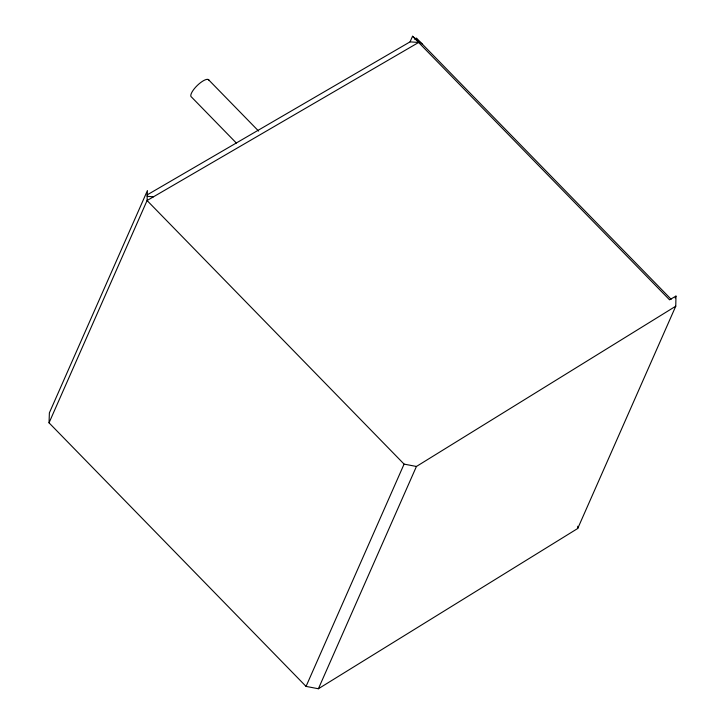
<?xml version="1.0" encoding="UTF-8"?>
<svg xmlns="http://www.w3.org/2000/svg" width="725" height="725" viewBox="0 0 725 725"><rect width="100%" height="100%" fill="white"/><g stroke="black" fill="none" stroke-linecap="round" stroke-linejoin="round"><path stroke-width="1.09" d="M49.037 422.829L147.075 200.535L147.42 190.575L49.382 412.869L49.037 422.829L306.05 686.403L318.393 688.75L577.725 528.48L577.771 526.232M577.725 528.48L675.763 306.195L675.963 296.09L669.547 299.824L412.543 36.25L410.069 41.851L146.903 195.043M306.05 686.403L404.088 464.109L147.075 200.535L418.615 42.476L410.069 41.851M318.393 688.75L416.431 466.465L675.763 306.195M675.138 297.957L675.963 296.09M414.646 39.186L416.485 38.117L671.123 299.262M147.084 196.339L153.492 196.801M404.088 464.109L416.431 466.465M412.543 36.25L422.557 44.343M208.32 79.505L258.617 131.08M236.359 143.052L191.563 97.105A12.225 3.888 -44.3 0 1 197.354 85.405A12.225 3.888 -44.3 0 1 208.999 80.258"/></g></svg>
